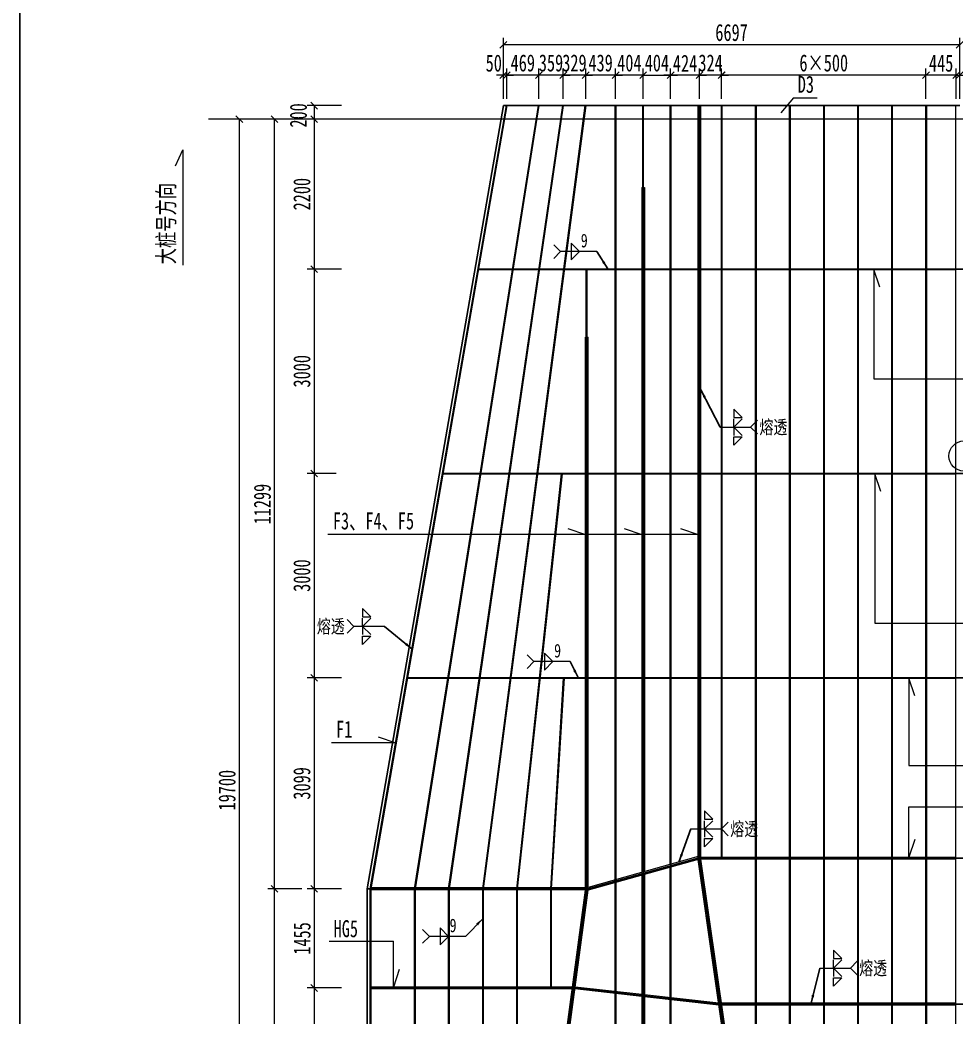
# Model space of a CAD drawing. Header units: millimetres. Extents: x -89049 to 410567, y -307459 to -100425.
# Drawn here: x 86067 to 99806, y -129456 to -114817 of the extents above; entities that cross this region are included whole.
import ezdxf
from ezdxf.enums import TextEntityAlignment as Align

# ---------------------------------------------------------------- set-up
doc = ezdxf.new("R2010")
doc.units = ezdxf.units.MM
doc.linetypes.add('CENTER2', pattern=[28.575, 19.05, -3.175, 3.175, -3.175])
doc.layers.get('Defpoints').update_dxf_attribs({"color": 8})
for name, color, linetype, lineweight in [('Dim', 4, 'Continuous', 15), ('中心线', 2, 'CENTER2', 15), ('文字', 7, 'Continuous', 15), ('标注', 4, 'Continuous', 13), ('细实线', 4, 'Continuous', 15), ('钢板粗线', 1, 'Continuous', 25)]:
    doc.layers.add(name, color=color, linetype=linetype, lineweight=lineweight)
doc.layers.add('Text', color=4, linetype='Continuous')
doc.styles.add('111', font='', dxfattribs={"width": 0.7})
doc.styles.add('BM_Dim', font='', dxfattribs={"width": 0.85})
doc.styles.add('SMEDI', font='', dxfattribs={"width": 0.75})
doc.styles.get("Standard").update_dxf_attribs({"font": ''})
doc.styles.get('111').set_extended_font_data('仿宋_GB2312')
doc.styles.get('BM_Dim').set_extended_font_data('仿宋_GB2312')
doc.styles.get('SMEDI').set_extended_font_data('仿宋_GB2312')
doc.styles.get('Standard').set_extended_font_data('仿宋_GB2312')
doc.dimstyles.new('200', dxfattribs={"dimscale": 0, "dimtxt": 2.5, "dimasz": 1, "dimexe": 1, "dimexo": 1, "dimgap": 0.6, "dimtad": 1, "dimdec": 0, "dimdsep": 46, "dimtxsty": '111', "dimblk": 'OBLIQUE', "dimcen": 0, "dimclrd": 4, "dimclre": 4, "dimclrt": 4, "dimadec": 1, "dimazin": 2, "dimtfac": 1, "dimtdec": 0, "dimtix": 1, "dimtmove": 2, "dimatfit": 3, "dimfxl": 4, "dimfxlon": 1, "dimtolj": 1, "dimlwd": -1, "dimlwe": -1, "dimarcsym": 0})
doc.dimstyles.new('MSteel_1.0_1.0', dxfattribs={"dimtxt": 3, "dimasz": 1.2, "dimexe": 1, "dimexo": 1, "dimgap": 1, "dimtad": 3, "dimtoh": 1, "dimdec": 0, "dimzin": 0, "dimdsep": 46, "dimtxsty": 'Standard', "dimblk": 'ARCHTICK', "dimcen": 0.09, "dimclrd": 3, "dimclre": 3, "dimadec": 0, "dimazin": 0, "dimtfac": 1, "dimtdec": 4, "dimtofl": 0, "dimtmove": 0, "dimatfit": 3, "dimfxl": 1, "dimtolj": 1, "dimtzin": 0, "dimarcsym": 0})

# ---------------------------------------------------------------- blocks, each defined once
blk = doc.blocks.new('_Oblique')
at = {"color": 0, "linetype": 'ByBlock', "lineweight": -2}
blk.add_line((-0.5, -0.5), (0.5, 0.5), dxfattribs=at)
blk = doc.blocks.new('*D109')
at = {"layer": 'Defpoints', "color": 0}
for p in [(90622, -116275), (90384, -118475), (92642, -118475)]:
    blk.add_point(p, dxfattribs=at)
at = {"layer": '细实线', "color": 4}
for p, q in [((90522, -116275), (90284, -116275)), ((90384, -116275), (90384, -118475)), ((90784, -118475), (90284, -118475))]:
    blk.add_line(p, q, dxfattribs=at)
at = {"layer": '细实线', "color": 4, "xscale": 99.99999999999999, "yscale": 99.99999999999999, "zscale": 99.99999999999999}
for p, rotation in [((90384, -116275), 90), ((90384, -118475), 270)]:
    blk.add_blockref('_Oblique', p, dxfattribs=dict(at, rotation=rotation))
at = {"layer": '细实线', "color": 4, "insert": (90205, -117375), "char_height": 250, "attachment_point": 5, "rotation": 90, "style": '111'}
blk.add_mtext('\\A1;2200', dxfattribs=at)
blk = doc.blocks.new('*D110')
at = {"layer": 'Defpoints', "color": 0}
for p in [(90806, -118475), (90384, -121475), (90806, -121475)]:
    blk.add_point(p, dxfattribs=at)
at = {"layer": '细实线', "color": 4}
for p, q in [((90706, -118475), (90284, -118475)), ((90384, -118475), (90384, -121475)), ((90706, -121475), (90284, -121475))]:
    blk.add_line(p, q, dxfattribs=at)
at = {"layer": '细实线', "color": 4, "xscale": 99.99999999999999, "yscale": 99.99999999999999, "zscale": 99.99999999999999}
for p, rotation in [((90384, -118475), 90), ((90384, -121475), 270)]:
    blk.add_blockref('_Oblique', p, dxfattribs=dict(at, rotation=rotation))
at = {"layer": '细实线', "color": 4, "insert": (90205, -119975), "char_height": 250, "attachment_point": 5, "rotation": 90, "style": '111'}
blk.add_mtext('\\A1;3000', dxfattribs=at)
blk = doc.blocks.new('*D111')
at = {"layer": 'Defpoints', "color": 0}
for p in [(90806, -121475), (90384, -124475), (91774, -124475)]:
    blk.add_point(p, dxfattribs=at)
at = {"layer": '细实线', "color": 4}
for p, q in [((90706, -121475), (90284, -121475)), ((90384, -121475), (90384, -124475)), ((90784, -124475), (90284, -124475))]:
    blk.add_line(p, q, dxfattribs=at)
at = {"layer": '细实线', "color": 4, "xscale": 99.99999999999999, "yscale": 99.99999999999999, "zscale": 99.99999999999999}
for p, rotation in [((90384, -121475), 90), ((90384, -124475), 270)]:
    blk.add_blockref('_Oblique', p, dxfattribs=dict(at, rotation=rotation))
at = {"layer": '细实线', "color": 4, "insert": (90205, -122975), "char_height": 250, "attachment_point": 5, "rotation": 90, "style": '111'}
blk.add_mtext('\\A1;3000', dxfattribs=at)
blk = doc.blocks.new('*D112')
at = {"layer": 'Defpoints', "color": 0}
for p in [(91774, -124475), (90384, -127574), (91213, -127574)]:
    blk.add_point(p, dxfattribs=at)
at = {"layer": '细实线', "color": 4}
for p, q in [((90784, -124475), (90284, -124475)), ((90384, -124475), (90384, -127574)), ((90784, -127574), (90284, -127574))]:
    blk.add_line(p, q, dxfattribs=at)
at = {"layer": '细实线', "color": 4, "xscale": 99.99999999999999, "yscale": 99.99999999999999, "zscale": 99.99999999999999}
for p, rotation in [((90384, -124475), 90), ((90384, -127574), 270)]:
    blk.add_blockref('_Oblique', p, dxfattribs=dict(at, rotation=rotation))
at = {"layer": '细实线', "color": 4, "insert": (90205, -126025), "char_height": 250, "attachment_point": 5, "rotation": 90, "style": '111'}
blk.add_mtext('\\A1;3099', dxfattribs=at)
blk = doc.blocks.new('*D113')
at = {"layer": 'Defpoints', "color": 0}
for p in [(91213, -127574), (90384, -129029), (91220, -129029)]:
    blk.add_point(p, dxfattribs=at)
at = {"layer": '细实线', "color": 4}
for p, q in [((90784, -127574), (90284, -127574)), ((90384, -127574), (90384, -129029)), ((90784, -129029), (90284, -129029))]:
    blk.add_line(p, q, dxfattribs=at)
at = {"layer": '细实线', "color": 4, "xscale": 99.99999999999999, "yscale": 99.99999999999999, "zscale": 99.99999999999999}
for p, rotation in [((90384, -127574), 90), ((90384, -129029), 270)]:
    blk.add_blockref('_Oblique', p, dxfattribs=dict(at, rotation=rotation))
at = {"layer": '细实线', "color": 4, "insert": (90208, -128302), "char_height": 250, "attachment_point": 5, "rotation": 90, "style": '111'}
blk.add_mtext('\\A1;1455', dxfattribs=at)
blk = doc.blocks.new('*D115')
at = {"layer": 'Defpoints', "color": 0}
for p in [(90528, -116275), (89286, -135975), (91167, -135975)]:
    blk.add_point(p, dxfattribs=at)
at = {"layer": '细实线', "color": 4}
for p, q in [((89686, -116275), (89186, -116275)), ((89286, -116275), (89286, -135975)), ((89686, -135975), (89186, -135975))]:
    blk.add_line(p, q, dxfattribs=at)
at = {"layer": '细实线', "color": 4, "xscale": 99.99999999999999, "yscale": 99.99999999999999, "zscale": 99.99999999999999}
for p, rotation in [((89286, -116275), 90), ((89286, -135975), 270)]:
    blk.add_blockref('_Oblique', p, dxfattribs=dict(at, rotation=rotation))
at = {"layer": '细实线', "color": 4, "insert": (89107, -126125), "char_height": 250, "attachment_point": 5, "rotation": 90, "style": '111'}
blk.add_mtext('\\A1;19700', dxfattribs=at)
blk = doc.blocks.new('全融透2')
at = {"layer": 'Dim'}
blk.add_line((0, 0), (-4.48, 0), dxfattribs=at)
for points in [[(-3.23, 2.65), (-3.23, 1.41), (-2, 1.41)], [(-3.23, -2.65), (-3.23, -1.41), (-2, -1.41)]]:
    blk.add_lwpolyline(points, close=True, dxfattribs=at)
for points in [[(-5.48, 1), (-4.48, 0), (-5.48, -1)], [(-2, 1.21), (-3.23, 0), (-3.23, 1.21)], [(-2, -1.21), (-3.23, 0), (-3.23, -1.21)]]:
    blk.add_lwpolyline(points, dxfattribs=at)
at = {"layer": 'Text', "style": 'SMEDI', "width": 0.75}
blk.add_text('熔透', height=2, dxfattribs=at).set_placement((-9.92, 0), align=Align.MIDDLE_LEFT)
blk = doc.blocks.new('_ArchTick')
at = {"color": 0, "linetype": 'ByBlock', "const_width": 0.15}
blk.add_lwpolyline([(-0.5, -0.5), (0.5, 0.5)], dxfattribs=at)
blk = doc.blocks.new('角焊缝1')
at = {"layer": 'Dim'}
blk.add_line((-3101.17, 370.22), (-3106.48, 370.22), dxfattribs=at)
blk.add_lwpolyline([(-3107.48, 369.22), (-3106.48, 370.22), (-3107.48, 371.22)], dxfattribs=at)
blk.add_lwpolyline([(-3104.91, 371.45), (-3104.91, 368.99), (-3103.68, 370.22)], close=True, dxfattribs=at)
blk = doc.blocks.new('*D124')
at = {"layer": 'Defpoints', "color": 0}
for p in [(93162, -116075), (90384, -116275), (93128, -116275)]:
    blk.add_point(p, dxfattribs=at)
at = {"layer": '细实线', "color": 4}
for p, q in [((90784, -116075), (90284, -116075)), ((90384, -116075), (90384, -116275)), ((90784, -116275), (90284, -116275))]:
    blk.add_line(p, q, dxfattribs=at)
at = {"layer": '细实线', "color": 4, "xscale": 99.99999999999999, "yscale": 99.99999999999999, "zscale": 99.99999999999999}
for p, rotation in [((90384, -116075), 90), ((90384, -116275), 270)]:
    blk.add_blockref('_Oblique', p, dxfattribs=dict(at, rotation=rotation))
at = {"layer": '细实线', "color": 4, "insert": (90154, -116219), "char_height": 250, "attachment_point": 5, "rotation": 90, "style": '111'}
blk.add_mtext('\\A1;200', dxfattribs=at)
blk = doc.blocks.new('全融透1')
at = {"layer": 'Dim'}
blk.add_line((0, 0), (4.48, 0), dxfattribs=at)
for points in [[(2, 2.65), (2, 1.41), (3.23, 1.41)], [(2, -2.65), (2, -1.41), (3.23, -1.41)]]:
    blk.add_lwpolyline(points, close=True, dxfattribs=at)
for points in [[(3.23, 1.21), (2, 0), (2, 1.21)], [(3.23, -1.21), (2, 0), (2, -1.21)], [(5.48, 1), (4.48, 0), (5.48, -1)]]:
    blk.add_lwpolyline(points, dxfattribs=at)
at = {"layer": 'Text', "style": 'SMEDI', "width": 0.75}
blk.add_text('熔透', height=2, dxfattribs=at).set_placement((5.77, 0), align=Align.MIDDLE_LEFT)
blk = doc.blocks.new('*D131')
at = {"layer": 'Defpoints', "color": 0}
for p in [(89804, -116275), (93376, -116275), (91163, -127574)]:
    blk.add_point(p, dxfattribs=at)
at = {"layer": '细实线', "color": 4}
for p, q in [((90204, -116275), (89704, -116275)), ((89804, -127574), (89804, -116275)), ((90204, -127574), (89704, -127574))]:
    blk.add_line(p, q, dxfattribs=at)
at = {"layer": '细实线', "color": 4, "xscale": 99.99999999999999, "yscale": 99.99999999999999, "zscale": 99.99999999999999}
for p, rotation in [((89804, -116275), 90), ((89804, -127574), 270)]:
    blk.add_blockref('_Oblique', p, dxfattribs=dict(at, rotation=rotation))
at = {"layer": '细实线', "color": 4, "insert": (89625, -121925), "char_height": 250, "attachment_point": 5, "rotation": 90, "style": '111'}
blk.add_mtext('\\A1;11299', dxfattribs=at)
blk = doc.blocks.new('*D132')
at = {"layer": 'Defpoints', "color": 0}
for p in [(89804, -127574), (91163, -127574), (91163, -135975)]:
    blk.add_point(p, dxfattribs=at)
at = {"layer": '细实线', "color": 4}
for p, q in [((90204, -127574), (89704, -127574)), ((89804, -135975), (89804, -127574)), ((90204, -135975), (89704, -135975))]:
    blk.add_line(p, q, dxfattribs=at)
at = {"layer": '细实线', "color": 4, "xscale": 99.99999999999999, "yscale": 99.99999999999999, "zscale": 99.99999999999999}
for p, rotation in [((89804, -127574), 90), ((89804, -135975), 270)]:
    blk.add_blockref('_Oblique', p, dxfattribs=dict(at, rotation=rotation))
at = {"layer": '细实线', "color": 4, "insert": (89625, -131775), "char_height": 250, "attachment_point": 5, "rotation": 90, "style": '111'}
blk.add_mtext('\\A1;8401', dxfattribs=at)
blk = doc.blocks.new('*D136')
at = {"layer": 'Defpoints', "color": 0}
for p in [(91220, -129029), (90384, -131581), (91213, -131581)]:
    blk.add_point(p, dxfattribs=at)
at = {"layer": '细实线', "color": 4}
for p, q in [((90784, -129029), (90284, -129029)), ((90384, -129029), (90384, -131581)), ((90784, -131581), (90284, -131581))]:
    blk.add_line(p, q, dxfattribs=at)
at = {"layer": '细实线', "color": 4, "xscale": 99.99999999999999, "yscale": 99.99999999999999, "zscale": 99.99999999999999}
for p, rotation in [((90384, -129029), 90), ((90384, -131581), 270)]:
    blk.add_blockref('_Oblique', p, dxfattribs=dict(at, rotation=rotation))
at = {"layer": '细实线', "color": 4, "insert": (90208, -130305), "char_height": 250, "attachment_point": 5, "rotation": 90, "style": '111'}
blk.add_mtext('\\A1;2551', dxfattribs=at)
blk = doc.blocks.new('*D148')
at = {"layer": 'Defpoints', "color": 0}
for p in [(96364, -115629), (96364, -116075), (99364, -116075)]:
    blk.add_point(p, dxfattribs=at)
at = {"layer": '细实线', "color": 4}
for p, q in [((96364, -115975), (96364, -115529)), ((99364, -115629), (96364, -115629)), ((99364, -115975), (99364, -115529))]:
    blk.add_line(p, q, dxfattribs=at)
at = {"layer": '细实线', "color": 4, "xscale": 99.99999999999999, "yscale": 99.99999999999999, "zscale": 99.99999999999999, "rotation": 180}
blk.add_blockref('_Oblique', (96364, -115629), dxfattribs=at)
at = {"layer": '细实线', "color": 4, "xscale": 99.99999999999999, "yscale": 99.99999999999999, "zscale": 99.99999999999999}
blk.add_blockref('_Oblique', (99364, -115629), dxfattribs=at)
at = {"layer": '细实线', "color": 4, "insert": (97864, -115450), "char_height": 250, "attachment_point": 5, "style": '111'}
blk.add_mtext('\\A1;6×500', dxfattribs=at)
blk = doc.blocks.new('*D149')
at = {"layer": 'Defpoints', "color": 0}
for p in [(93162, -115182), (93162, -116075), (99859, -116075)]:
    blk.add_point(p, dxfattribs=at)
at = {"layer": '细实线', "color": 4}
for p, q in [((93162, -115582), (93162, -115082)), ((99859, -115182), (93162, -115182)), ((99859, -115582), (99859, -115082))]:
    blk.add_line(p, q, dxfattribs=at)
at = {"layer": '细实线', "color": 4, "xscale": 99.99999999999999, "yscale": 99.99999999999999, "zscale": 99.99999999999999, "rotation": 180}
blk.add_blockref('_Oblique', (93162, -115182), dxfattribs=at)
at = {"layer": '细实线', "color": 4, "xscale": 99.99999999999999, "yscale": 99.99999999999999, "zscale": 99.99999999999999}
blk.add_blockref('_Oblique', (99859, -115182), dxfattribs=at)
at = {"layer": '细实线', "color": 4, "insert": (96511, -115003), "char_height": 250, "attachment_point": 5, "style": '111'}
blk.add_mtext('\\A1;6697', dxfattribs=at)
blk = doc.blocks.new('*D150')
at = {"layer": 'Defpoints', "color": 0}
for p in [(93162, -115629), (93162, -116075), (93212, -116075)]:
    blk.add_point(p, dxfattribs=at)
at = {"layer": '细实线', "color": 4}
for p, q in [((93162, -115629), (93062, -115629)), ((93162, -115975), (93162, -115529)), ((93212, -115629), (93162, -115629)), ((93212, -115975), (93212, -115529)), ((93212, -115629), (93312, -115629))]:
    blk.add_line(p, q, dxfattribs=at)
at = {"layer": '细实线', "color": 4, "xscale": 99.99999999999999, "yscale": 99.99999999999999, "zscale": 99.99999999999999}
blk.add_blockref('_Oblique', (93162, -115629), dxfattribs=at)
at = {"layer": '细实线', "color": 4, "xscale": 99.99999999999999, "yscale": 99.99999999999999, "zscale": 99.99999999999999, "rotation": 180}
blk.add_blockref('_Oblique', (93212, -115629), dxfattribs=at)
at = {"layer": '细实线', "color": 4, "insert": (93021, -115452), "char_height": 250, "attachment_point": 5, "style": '111'}
blk.add_mtext('\\A1;50', dxfattribs=at)
blk = doc.blocks.new('*D151')
at = {"layer": 'Defpoints', "color": 0}
for p in [(93681, -115629), (93681, -116075), (94041, -116075)]:
    blk.add_point(p, dxfattribs=at)
at = {"layer": '细实线', "color": 4}
for p, q in [((93681, -115629), (93581, -115629)), ((93681, -115975), (93681, -115529)), ((94041, -115629), (93681, -115629)), ((94041, -115975), (94041, -115529)), ((94041, -115629), (94141, -115629))]:
    blk.add_line(p, q, dxfattribs=at)
at = {"layer": '细实线', "color": 4, "xscale": 99.99999999999999, "yscale": 99.99999999999999, "zscale": 99.99999999999999}
blk.add_blockref('_Oblique', (93681, -115629), dxfattribs=at)
at = {"layer": '细实线', "color": 4, "xscale": 99.99999999999999, "yscale": 99.99999999999999, "zscale": 99.99999999999999, "rotation": 180}
blk.add_blockref('_Oblique', (94041, -115629), dxfattribs=at)
at = {"layer": '细实线', "color": 4, "insert": (93861, -115450), "char_height": 250, "attachment_point": 5, "style": '111'}
blk.add_mtext('\\A1;359', dxfattribs=at)
blk = doc.blocks.new('*D152')
at = {"layer": 'Defpoints', "color": 0}
for p in [(93212, -115629), (93212, -116075), (93681, -116075)]:
    blk.add_point(p, dxfattribs=at)
at = {"layer": '细实线', "color": 4}
for p, q in [((93212, -115975), (93212, -115529)), ((93681, -115629), (93212, -115629)), ((93681, -115975), (93681, -115529))]:
    blk.add_line(p, q, dxfattribs=at)
at = {"layer": '细实线', "color": 4, "xscale": 99.99999999999999, "yscale": 99.99999999999999, "zscale": 99.99999999999999, "rotation": 180}
blk.add_blockref('_Oblique', (93212, -115629), dxfattribs=at)
at = {"layer": '细实线', "color": 4, "xscale": 99.99999999999999, "yscale": 99.99999999999999, "zscale": 99.99999999999999}
blk.add_blockref('_Oblique', (93681, -115629), dxfattribs=at)
at = {"layer": '细实线', "color": 4, "insert": (93447, -115450), "char_height": 250, "attachment_point": 5, "style": '111'}
blk.add_mtext('\\A1;469', dxfattribs=at)
blk = doc.blocks.new('*D153')
at = {"layer": 'Defpoints', "color": 0}
for p in [(94041, -115629), (94041, -116075), (94370, -116075)]:
    blk.add_point(p, dxfattribs=at)
at = {"layer": '细实线', "color": 4}
for p, q in [((94041, -115629), (93941, -115629)), ((94041, -115975), (94041, -115529)), ((94370, -115629), (94041, -115629)), ((94370, -115975), (94370, -115529)), ((94370, -115629), (94470, -115629))]:
    blk.add_line(p, q, dxfattribs=at)
at = {"layer": '细实线', "color": 4, "xscale": 99.99999999999999, "yscale": 99.99999999999999, "zscale": 99.99999999999999}
blk.add_blockref('_Oblique', (94041, -115629), dxfattribs=at)
at = {"layer": '细实线', "color": 4, "xscale": 99.99999999999999, "yscale": 99.99999999999999, "zscale": 99.99999999999999, "rotation": 180}
blk.add_blockref('_Oblique', (94370, -115629), dxfattribs=at)
at = {"layer": '细实线', "color": 4, "insert": (94205, -115450), "char_height": 250, "attachment_point": 5, "style": '111'}
blk.add_mtext('\\A1;329', dxfattribs=at)
blk = doc.blocks.new('*D154')
at = {"layer": 'Defpoints', "color": 0}
for p in [(94370, -115629), (94370, -116075), (94809, -116075)]:
    blk.add_point(p, dxfattribs=at)
at = {"layer": '细实线', "color": 4}
for p, q in [((94370, -115629), (94270, -115629)), ((94370, -115975), (94370, -115529)), ((94809, -115629), (94370, -115629)), ((94809, -115975), (94809, -115529)), ((94809, -115629), (94909, -115629))]:
    blk.add_line(p, q, dxfattribs=at)
at = {"layer": '细实线', "color": 4, "xscale": 99.99999999999999, "yscale": 99.99999999999999, "zscale": 99.99999999999999}
blk.add_blockref('_Oblique', (94370, -115629), dxfattribs=at)
at = {"layer": '细实线', "color": 4, "xscale": 99.99999999999999, "yscale": 99.99999999999999, "zscale": 99.99999999999999, "rotation": 180}
blk.add_blockref('_Oblique', (94809, -115629), dxfattribs=at)
at = {"layer": '细实线', "color": 4, "insert": (94589, -115450), "char_height": 250, "attachment_point": 5, "style": '111'}
blk.add_mtext('\\A1;439', dxfattribs=at)
blk = doc.blocks.new('*D155')
at = {"layer": 'Defpoints', "color": 0}
for p in [(95617, -115629), (95617, -116075), (96041, -116075)]:
    blk.add_point(p, dxfattribs=at)
at = {"layer": '细实线', "color": 4}
for p, q in [((95617, -115629), (95517, -115629)), ((95617, -115975), (95617, -115529)), ((96041, -115629), (95617, -115629)), ((96041, -115975), (96041, -115529)), ((96041, -115629), (96141, -115629))]:
    blk.add_line(p, q, dxfattribs=at)
at = {"layer": '细实线', "color": 4, "xscale": 99.99999999999999, "yscale": 99.99999999999999, "zscale": 99.99999999999999}
blk.add_blockref('_Oblique', (95617, -115629), dxfattribs=at)
at = {"layer": '细实线', "color": 4, "xscale": 99.99999999999999, "yscale": 99.99999999999999, "zscale": 99.99999999999999, "rotation": 180}
blk.add_blockref('_Oblique', (96041, -115629), dxfattribs=at)
at = {"layer": '细实线', "color": 4, "insert": (95829, -115453), "char_height": 250, "attachment_point": 5, "style": '111'}
blk.add_mtext('\\A1;424', dxfattribs=at)
blk = doc.blocks.new('*D156')
at = {"layer": 'Defpoints', "color": 0}
for p in [(96041, -115629), (96041, -116075), (96365, -116075)]:
    blk.add_point(p, dxfattribs=at)
at = {"layer": '细实线', "color": 4}
for p, q in [((96041, -115629), (95941, -115629)), ((96041, -115975), (96041, -115529)), ((96365, -115629), (96041, -115629)), ((96365, -115975), (96365, -115529)), ((96365, -115629), (96465, -115629))]:
    blk.add_line(p, q, dxfattribs=at)
at = {"layer": '细实线', "color": 4, "xscale": 99.99999999999999, "yscale": 99.99999999999999, "zscale": 99.99999999999999}
blk.add_blockref('_Oblique', (96041, -115629), dxfattribs=at)
at = {"layer": '细实线', "color": 4, "xscale": 99.99999999999999, "yscale": 99.99999999999999, "zscale": 99.99999999999999, "rotation": 180}
blk.add_blockref('_Oblique', (96365, -115629), dxfattribs=at)
at = {"layer": '细实线', "color": 4, "insert": (96203, -115450), "char_height": 250, "attachment_point": 5, "style": '111'}
blk.add_mtext('\\A1;324', dxfattribs=at)
blk = doc.blocks.new('*D157')
at = {"layer": 'Defpoints', "color": 0}
for p in [(99364, -115629), (99364, -116075), (99809, -116075)]:
    blk.add_point(p, dxfattribs=at)
at = {"layer": '细实线', "color": 4}
for p, q in [((99364, -115975), (99364, -115529)), ((99809, -115629), (99364, -115629)), ((99809, -115975), (99809, -115529))]:
    blk.add_line(p, q, dxfattribs=at)
at = {"layer": '细实线', "color": 4, "xscale": 99.99999999999999, "yscale": 99.99999999999999, "zscale": 99.99999999999999, "rotation": 180}
blk.add_blockref('_Oblique', (99364, -115629), dxfattribs=at)
at = {"layer": '细实线', "color": 4, "xscale": 99.99999999999999, "yscale": 99.99999999999999, "zscale": 99.99999999999999}
blk.add_blockref('_Oblique', (99809, -115629), dxfattribs=at)
at = {"layer": '细实线', "color": 4, "insert": (99587, -115453), "char_height": 250, "attachment_point": 5, "style": '111'}
blk.add_mtext('\\A1;445', dxfattribs=at)
blk = doc.blocks.new('*D158')
at = {"layer": 'Defpoints', "color": 0}
for p in [(99859, -115629), (99809, -116075), (99859, -116075)]:
    blk.add_point(p, dxfattribs=at)
at = {"layer": '细实线', "color": 4}
for p, q in [((99809, -115629), (99709, -115629)), ((99809, -115975), (99809, -115529)), ((99809, -115629), (99859, -115629)), ((99859, -115975), (99859, -115529)), ((99859, -115629), (99959, -115629))]:
    blk.add_line(p, q, dxfattribs=at)
at = {"layer": '细实线', "color": 4, "xscale": 99.99999999999999, "yscale": 99.99999999999999, "zscale": 99.99999999999999}
blk.add_blockref('_Oblique', (99809, -115629), dxfattribs=at)
at = {"layer": '细实线', "color": 4, "xscale": 99.99999999999999, "yscale": 99.99999999999999, "zscale": 99.99999999999999, "rotation": 180}
blk.add_blockref('_Oblique', (99859, -115629), dxfattribs=at)
at = {"layer": '细实线', "color": 4, "insert": (100022, -115461), "char_height": 250, "attachment_point": 5, "style": '111'}
blk.add_mtext('\\A1;50', dxfattribs=at)
blk = doc.blocks.new('*D4647')
at = {"layer": 'Defpoints', "color": 0}
for p in [(95617, -115629), (95213, -116075), (95617, -116075)]:
    blk.add_point(p, dxfattribs=at)
at = {"layer": '细实线', "color": 4}
for p, q in [((95213, -115629), (95113, -115629)), ((95213, -115975), (95213, -115529)), ((95213, -115629), (95617, -115629)), ((95617, -115975), (95617, -115529)), ((95617, -115629), (95717, -115629))]:
    blk.add_line(p, q, dxfattribs=at)
at = {"layer": '细实线', "color": 4, "xscale": 99.99999999999999, "yscale": 99.99999999999999, "zscale": 99.99999999999999}
blk.add_blockref('_Oblique', (95213, -115629), dxfattribs=at)
at = {"layer": '细实线', "color": 4, "xscale": 99.99999999999999, "yscale": 99.99999999999999, "zscale": 99.99999999999999, "rotation": 180}
blk.add_blockref('_Oblique', (95617, -115629), dxfattribs=at)
at = {"layer": '细实线', "color": 4, "insert": (95415, -115450), "char_height": 250, "attachment_point": 5, "style": '111'}
blk.add_mtext('\\A1;404', dxfattribs=at)
blk = doc.blocks.new('*D4648')
at = {"layer": 'Defpoints', "color": 0}
for p in [(94809, -115629), (94809, -116075), (95213, -116075)]:
    blk.add_point(p, dxfattribs=at)
at = {"layer": '细实线', "color": 4}
for p, q in [((94809, -115629), (94709, -115629)), ((94809, -115975), (94809, -115529)), ((95213, -115629), (94809, -115629)), ((95213, -115975), (95213, -115529)), ((95213, -115629), (95313, -115629))]:
    blk.add_line(p, q, dxfattribs=at)
at = {"layer": '细实线', "color": 4, "xscale": 99.99999999999999, "yscale": 99.99999999999999, "zscale": 99.99999999999999}
blk.add_blockref('_Oblique', (94809, -115629), dxfattribs=at)
at = {"layer": '细实线', "color": 4, "xscale": 99.99999999999999, "yscale": 99.99999999999999, "zscale": 99.99999999999999, "rotation": 180}
blk.add_blockref('_Oblique', (95213, -115629), dxfattribs=at)
at = {"layer": '细实线', "color": 4, "insert": (95011, -115450), "char_height": 250, "attachment_point": 5, "style": '111'}
blk.add_mtext('\\A1;404', dxfattribs=at)

msp = doc.modelspace()

# ---------------------------------------------------------------- linework, layer by layer
at = {"layer": 'Defpoints'}
for p, q in [((94809.1, -135705.1), (94809.1, -116075.1)), ((95213.2, -117275.1), (95213.2, -116075.1)), ((95617.3, -135705.1), (95617.3, -116075.1)), ((96364.4, -116075.1), (96364.4, -127121.2)), ((96864.4, -116075.1), (96864.4, -135705.1)), ((97364.4, -116075.1), (97364.4, -135705.1)), ((97864.4, -116075.1), (97864.4, -135705.1)), ((98364.4, -116075.1), (98364.4, -135705.1)), ((98864.4, -116075.1), (98864.4, -135705.1)), ((99364.4, -116075.1), (99364.4, -135705.1)), ((95213.2, -117275.1), (95213.2, -135855.1)), ((92796, -118475.1), (109748.2, -118475.1)), ((94385, -119475.1), (94385, -118475.1)), ((92275.4, -121475.1), (109748.2, -121475.1)), ((91754.8, -124475.1), (109748.2, -124475.1)), ((96021.4, -127121.2), (94405, -127574.1)), ((96021.4, -127121.2), (109748.2, -127121.2)), ((94405, -127574.1), (91163.5, -127574.1))]:
    msp.add_line(p, q, dxfattribs=at)
for points in [[(47566.6, -113054.1), (86066.6, -113054.1), (86066.6, -138634.1), (47566.6, -138634.1)], [(86066.6, -113054.1), (124566.6, -113054.1), (124566.6, -138634.1), (86066.6, -138634.1)]]:
    msp.add_lwpolyline(points, close=True, dxfattribs=at)
at = {"layer": 'Defpoints', "elevation": 0}
for points in [[(91213.5, -135855.1), (91213.5, -127574.1), (93212.4, -116075.1)], [(91864.4, -135705.1), (91864.4, -127574.1), (93681.4, -116075.1)], [(92364.4, -135705.1), (92364.4, -127574.1), (94040.5, -116075.1)], [(92864.4, -135705.1), (92864.4, -127574.1), (94369.9, -116075.1)], [(96022.4, -135855.1), (96022.4, -133923.9), (96502.3, -130374.8), (96041.4, -127140.6), (96041.4, -116075.1)], [(94387, -135855.1), (94387, -134363.9), (93917, -131098.6), (94385, -127593.6), (94385, -119475.1)], [(93364.4, -135705.1), (93364.4, -127574.1), (94022.8, -121475.1)], [(93864.4, -129029.4), (93864.4, -127574.1), (94052.5, -124475.1)], [(109748.2, -129267.9), (96324.3, -129267.9), (94213.5, -129029.4), (91213.5, -129029.4)]]:
    msp.add_lwpolyline(points, dxfattribs=at)
at = {"layer": '中心线', "ltscale": 0.3}
msp.add_line((111995.6, -116275.1), (88835.9, -116275.1), dxfattribs=at)
at = {"layer": '标注', "ltscale": 550}
for p, q in [((92801.9, -118481.1), (95193.2, -118481.1)), ((92804, -118469.1), (95193.2, -118469.1)), ((95233.2, -118469.1), (96021.4, -118469.1)), ((95233.2, -118481.1), (96021.4, -118481.1)), ((96061.4, -118469.1), (99802.4, -118469.1)), ((96061.4, -118481.1), (99802.4, -118481.1)), ((92281.4, -121481.1), (94365, -121481.1)), ((92283.4, -121469.1), (94365, -121469.1)), ((94405, -121469.1), (95193.2, -121469.1)), ((94405, -121481.1), (95193.2, -121481.1)), ((95233.2, -121469.1), (96021.4, -121469.1)), ((95233.2, -121481.1), (96021.4, -121481.1)), ((96061.4, -121469.1), (99802.4, -121469.1)), ((96061.4, -121481.1), (99802.4, -121481.1)), ((91760.8, -124481.1), (94365, -124481.1)), ((91762.9, -124469.1), (94365, -124469.1)), ((94405, -124469.1), (95193.2, -124469.1)), ((94405, -124481.1), (95193.2, -124481.1)), ((95233.2, -124469.1), (96021.4, -124469.1)), ((95233.2, -124481.1), (96021.4, -124481.1)), ((96061.4, -124469.1), (99802.4, -124469.1)), ((96061.4, -124481.1), (99802.4, -124481.1))]:
    msp.add_line(p, q, dxfattribs=at)
at = {"layer": '细实线'}
for p, q in [((94803.1, -127441.8), (94803.1, -116075.1)), ((94815.1, -127438.4), (94815.1, -116075.1)), ((95207.2, -117275.1), (95207.2, -116075.1)), ((95219.2, -117275.1), (95219.2, -116075.1)), ((95611.3, -127215.3), (95611.3, -116075.1)), ((95623.3, -127212), (95623.3, -116075.1)), ((97417.9, -115959.7), (97232.1, -116179.3)), ((97417.9, -115959.7), (97767.1, -115959.7)), ((88350.6, -116958.9), (88459.7, -116722.3)), ((88459.7, -116722.3), (88459.7, -118418.1)), ((94379, -119475.1), (94379, -118481.1)), ((94391, -119475.1), (94391, -118481.1)), ((98599.6, -118481.1), (98599.6, -120084.7)), ((98686.7, -118738.9), (98599.6, -118481.1)), ((98599.6, -120084.7), (100464.8, -120084.7)), ((98614.5, -121481.1), (98614.5, -123672)), ((98701.7, -121738.9), (98614.5, -121481.1)), ((96021.4, -122371.6), (90587.6, -122371.6)), ((94107.2, -122284.4), (94365, -122371.6)), ((94935.4, -122284.4), (95193.2, -122371.6)), ((95763.6, -122284.4), (96021.4, -122371.6)), ((98614.5, -123672), (100464.8, -123672)), ((99111.4, -124481.1), (99111.4, -125761)), ((99198.5, -124738.9), (99111.4, -124481.1)), ((91582, -125430.6), (90641.6, -125430.6)), ((91324.2, -125343.5), (91582, -125430.6)), ((99111.4, -125761), (100464.8, -125761)), ((99111.4, -127107.2), (99111.4, -126367.6)), ((99111.4, -126367.6), (100464.8, -126367.6)), ((99198.5, -126849.4), (99111.4, -127107.2)), ((95611.3, -134030.4), (95611.3, -127256.9)), ((95623.3, -134027.1), (95623.3, -127253.5)), ((94803.1, -134253.3), (94803.1, -127483.3)), ((94815.1, -134250), (94815.1, -127480)), ((90607.3, -128341.4), (91547, -128341.4)), ((91547, -129015.4), (91547, -128341.4)), ((91634.2, -128757.7), (91547, -129015.4))]:
    msp.add_line(p, q, dxfattribs=at)
at = {"layer": '细实线', "ltscale": 4}
for p, q in [((96358.4, -116075.1), (96358.4, -127107.2)), ((96370.4, -116075.1), (96370.4, -127107.2)), ((96858.4, -116075.1), (96858.4, -135693.1)), ((96870.4, -116075.1), (96870.4, -135693.1)), ((97358.4, -116075.1), (97358.4, -135693.1)), ((97370.4, -116075.1), (97370.4, -135693.1)), ((97858.4, -116075.1), (97858.4, -135693.1)), ((97870.4, -116075.1), (97870.4, -135693.1)), ((98358.4, -116075.1), (98358.4, -135693.1)), ((98370.4, -116075.1), (98370.4, -135693.1)), ((98858.4, -116075.1), (98858.4, -135693.1)), ((98870.4, -116075.1), (98870.4, -135693.1)), ((99358.4, -116075.1), (99358.4, -135693.1)), ((99370.4, -116075.1), (99370.4, -135693.1))]:
    msp.add_line(p, q, dxfattribs=at)
at = {"layer": '细实线', "color": 2, "ltscale": 4}
msp.add_line((99802.4, -135693.1), (99802.4, -116075.1), dxfattribs=at)
at = {"layer": '细实线', "color": 3}
for p, q in [((95193.2, -117275.1), (95193.2, -127332.5)), ((95193.2, -117275.1), (95233.2, -117275.1)), ((95233.2, -117275.1), (95233.2, -127321.3)), ((94365, -119475.1), (94405, -119475.1)), ((96021.4, -127100.4), (94405, -127553.4)), ((96021.4, -127142), (94405, -127594.9)), ((96061.4, -127107.2), (99802.4, -127107.2)), ((96061.4, -127135.2), (99802.4, -127135.2)), ((95193.2, -127374), (95193.2, -134145.7)), ((95233.2, -127362.8), (95233.2, -134134.7)), ((94362.8, -127588.1), (91220.5, -127588.1)), ((94365, -127560.1), (91222.9, -127560.1))]:
    msp.add_line(p, q, dxfattribs=at)
at = {"layer": '细实线', "color": 2, "ltscale": 4, "elevation": 0}
for points in [[(91206.5, -135855.1), (91206.5, -127574.1), (93205.4, -116075.1)], [(91220.5, -135855.1), (91220.5, -127574.1), (93219.4, -116075.1)]]:
    msp.add_lwpolyline(points, dxfattribs=at)
at = {"layer": '细实线', "ltscale": 4, "elevation": 0}
for points in [[(91858.4, -135693.1), (91858.4, -127574.1), (93675.4, -116075.1)], [(91870.4, -135693.1), (91870.4, -127574.1), (93687.4, -116075.1)], [(92358.4, -135693.1), (92358.4, -127574.1), (94034.5, -116075.1)], [(92370.4, -135693.1), (92370.4, -127574.1), (94046.5, -116075.1)], [(92858.4, -135693.1), (92858.4, -127574.1), (94363.9, -116075.1)], [(92870.4, -135693.1), (92870.4, -127574.1), (94375.9, -116075.1)], [(93358.4, -135693.1), (93358.4, -127574.1), (94016.2, -121481.1)], [(93370.4, -135693.1), (93370.4, -127574.1), (94028.2, -121481.1)], [(93858.4, -129015.4), (93858.4, -127574.1), (94046.5, -124475.1)], [(93870.4, -129015.4), (93870.4, -127574.1), (94058.5, -124475.1)]]:
    msp.add_lwpolyline(points, dxfattribs=at)
at = {"layer": '细实线', "color": 3, "elevation": 0}
for points in [[(96002.4, -135693.1), (96002.4, -133922.6), (96482.1, -130374.8), (96021.4, -127142), (96021.4, -116075.1)], [(96042.4, -135693.1), (96042.4, -133925.3), (96522.5, -130374.7), (96061.4, -127139.1), (96061.4, -116075.1)], [(94367, -135693.1), (94367, -134365.4), (93896.9, -131098.8), (94365, -127592.2), (94365, -119475.1)], [(94407, -135693.1), (94407, -134362.5), (93937.2, -131098.5), (94405, -127594.9), (94405, -119475.1)], [(94175, -129015.4), (91220.5, -129015.4)], [(94171.2, -129043.4), (91220.5, -129043.4)], [(95193.2, -129154.2), (94211.6, -129043.2)], [(95193.2, -129126), (94215.3, -129015.5)], [(96322.3, -129253.6), (95233.2, -129130.5)], [(96326.4, -129282.2), (95233.2, -129158.7)], [(99802.4, -129253.9), (96362.8, -129253.9)], [(99802.4, -129281.9), (96366.7, -129281.9)]]:
    msp.add_lwpolyline(points, dxfattribs=at)
at = {"layer": '细实线'}
msp.add_circle((99923, -121219.2), 221.2, dxfattribs=at)
at = {"layer": '钢板粗线'}
msp.add_line((99859.4, -116075.1), (93162.4, -116075.1), dxfattribs=at)
at = {"layer": '钢板粗线', "elevation": 0}
msp.add_lwpolyline([(91163.5, -135855.1), (91163.5, -127574.1), (93162.4, -116075.1)], dxfattribs=at)

# ---------------------------------------------------------------- block references
at = {"layer": '细实线', "color": 8}
for name, p, xscale, yscale, zscale in [('角焊缝1', (404649.2, -155239.5), 100, 100, 100), ('全融透1', (96343.3, -120794.8), 100, 100, 100), ('全融透2', (91416.1, -123720.7), 99.99999999999999, 99.99999999999999, 99.99999999999999), ('角焊缝1', (404258.1, -161260.3), 100, 100, 100), ('全融透1', (95914.7, -126693.8), 100, 100, 100), ('角焊缝1', (402723.8, -165293.3), 100, 100, 100), ('全融透1', (97806.8, -128737.5), 100, 100, 100)]:
    msp.add_blockref(name, p, dxfattribs=dict(at, xscale=xscale, yscale=yscale, zscale=zscale))

# ---------------------------------------------------------------- texts
at = {"layer": 'Text', "style": 'SMEDI', "width": 0.75}
for p in [(94297.9, -118056.2), (93906.9, -124077), (92372.5, -128110)]:
    msp.add_text('9', height=200, dxfattribs=at).set_placement(p, align=Align.MIDDLE_LEFT)
at = {"layer": '文字', "style": 'BM_Dim', "width": 0.7}
for s, p in [('D3', (97601.5, -115962.4)), ('F3、F4、F5', (91255.5, -122371.6)), ('F1', (90825.2, -125430.6)), ('HG5', (90849.6, -128357.9))]:
    msp.add_text(s, height=250, dxfattribs=at).set_placement(p, align=Align.BOTTOM_CENTER)
msp.add_text('大桩号方向', height=250, rotation=90, dxfattribs=at).set_placement((88412, -117806.5), align=Align.BOTTOM_CENTER)

# ---------------------------------------------------------------- dimensions: what is measured, and where the dimension line sits
at = {"layer": '细实线'}
for base, p1, p2, override, picture, middle in [((93162.4, -115181.6), (99859.4, -116075.1), (93162.4, -116075.1), {"dimscale": 100, "dimblk": 'Oblique'}, '*D149', (96510.9, -115002.7)), ((93212.4, -115628.9), (93681.4, -116075.1), (93212.4, -116075.1), {"dimscale": 100, "dimblk": 'Oblique'}, '*D152', (93446.9, -115450)), ((93681.4, -115628.9), (94040.5, -116075.1), (93681.4, -116075.1), {"dimscale": 100, "dimblk": 'Oblique'}, '*D151', (93861, -115450)), ((94040.5, -115628.9), (94369.9, -116075.1), (94040.5, -116075.1), {"dimscale": 100, "dimblk": 'Oblique'}, '*D153', (94205.2, -115450)), ((94369.9, -115628.9), (94809.1, -116075.1), (94369.9, -116075.1), {"dimscale": 100, "dimblk": 'Oblique'}, '*D154', (94589.5, -115450)), ((94809.1, -115628.9), (95213.2, -116075.1), (94809.1, -116075.1), {"dimscale": 100, "dimtxsty": '111', "dimblk": 'Oblique'}, '*D4648', (95011.1, -115450)), ((95617.3, -115628.9), (96041.4, -116075.1), (95617.3, -116075.1), {"dimscale": 100, "dimtxsty": '111', "dimblk": 'Oblique'}, '*D155', (95829.3, -115452.7)), ((96041.4, -115628.9), (96365.4, -116075.1), (96041.4, -116075.1), {"dimscale": 100, "dimblk": 'Oblique'}, '*D156', (96203.4, -115450)), ((99364.4, -115628.9), (99809.4, -116075.1), (99364.4, -116075.1), {"dimscale": 100, "dimblk": 'Oblique'}, '*D157', (99586.9, -115452.7))]:
    dim = msp.add_linear_dim(base=base, p1=p1, p2=p2, dimstyle='200', override=override, dxfattribs=at)
    dim.commit()
    dim.dimension.update_dxf_attribs({"geometry": picture, "text_midpoint": middle})
for base, p1, p2, picture, middle in [((93162.4, -115628.9), (93212.4, -116075.1), (93162.4, -116075.1), '*D150', (93020.5, -115452.4)), ((99859.4, -115628.9), (99809.4, -116075.1), (99859.4, -116075.1), '*D158', (100022.1, -115461.3))]:
    dim = msp.add_linear_dim(base=base, p1=p1, p2=p2, dimstyle='200', override={"dimscale": 100, "dimblk": 'Oblique'}, dxfattribs=at)
    dim.commit()
    dim.dimension.update_dxf_attribs({"geometry": picture, "text_midpoint": middle, "dimtype": 160})
for base, p1, p2, angle, override, picture, middle in [((95617.3, -115628.9), (95213.2, -116075.1), (95617.3, -116075.1), 180, {"dimscale": 100, "dimtxsty": '111', "dimblk": 'Oblique'}, '*D4647', (95415.2, -115450)), ((89286.1, -135975.1), (90527.7, -116275.1), (91167.3, -135975.1), 270, {"dimscale": 100, "dimblk": 'Oblique'}, '*D115', (89107.1, -126125.1)), ((89804.2, -116275.1), (91163.5, -127574.1), (93376, -116275.1), 90, {"dimscale": 100, "dimblk": 'Oblique'}, '*D131', (89625.2, -121924.6)), ((90384.1, -118475.1), (90622.3, -116275.1), (92642.1, -118475.1), 270, {"dimscale": 100, "dimblk": 'Oblique'}, '*D109', (90205.2, -117375.1)), ((90384.1, -121475.1), (90805.9, -118475.1), (90805.9, -121475.1), 270, {"dimscale": 100, "dimblk": 'Oblique'}, '*D110', (90205.2, -119975.1)), ((90384.1, -124475.1), (90805.9, -121475.1), (91774.3, -124475.1), 270, {"dimscale": 100, "dimblk": 'Oblique'}, '*D111', (90205.2, -122975.1)), ((90384.1, -127574.1), (91774.3, -124475.1), (91213.5, -127574.1), 270, {"dimscale": 100, "dimblk": 'Oblique'}, '*D112', (90205.2, -126024.6)), ((89804.2, -127574.1), (91163.5, -135975.1), (91163.5, -127574.1), 90, {"dimscale": 100, "dimblk": 'Oblique'}, '*D132', (89625.2, -131774.6)), ((90384.1, -129029.4), (91213.5, -127574.1), (91220.5, -129029.4), 270, {"dimscale": 100, "dimblk": 'Oblique'}, '*D113', (90207.9, -128301.8)), ((90384.1, -131580.5), (91220.5, -129029.4), (91213.5, -131580.5), 270, {"dimscale": 100, "dimblk": 'Oblique'}, '*D136', (90207.9, -130305))]:
    dim = msp.add_linear_dim(base=base, p1=p1, p2=p2, angle=angle, dimstyle='200', override=override, dxfattribs=at)
    dim.commit()
    dim.dimension.update_dxf_attribs({"geometry": picture, "text_midpoint": middle})
dim = msp.add_linear_dim(base=(96364.4, -115628.9), p1=(99364.4, -116075.1), p2=(96364.4, -116075.1), text='6×500', dimstyle='200', override={"dimscale": 100, "dimtxsty": '111', "dimblk": 'Oblique'}, dxfattribs=at)
dim.commit()
dim.dimension.update_dxf_attribs({"geometry": '*D148', "text_midpoint": (97864.4, -115450)})
dim = msp.add_linear_dim(base=(90384.1, -116275.1), p1=(93162.4, -116075.1), p2=(93127.7, -116275.1), angle=90, dimstyle='200', override={"dimscale": 100, "dimblk": 'Oblique'}, dxfattribs=at)
dim.commit()
dim.dimension.update_dxf_attribs({"geometry": '*D124', "text_midpoint": (90154.2, -116218.7), "dimtype": 160})

# ---------------------------------------------------------------- leaders
at = {"layer": 'Dim'}
for points in [[(94693.5, -118469.1), (94531.7, -118217.2)], [(96061.4, -120249.5), (96343.3, -120794.8)], [(91825.6, -124055.9), (91416.1, -123720.7)], [(94257.6, -124469.1), (94140.7, -124238)], [(95738.2, -127179.8), (95914.7, -126693.8)], [(92858.4, -128011.4), (92606.3, -128271)], [(97677.9, -129253.9), (97806.8, -128737.5)]]:
    msp.add_leader(points, dimstyle='MSteel_1.0_1.0', override={"dimscale": 100, "dimclrd": 256}, dxfattribs=at)

doc.saveas('drawing.dxf')
